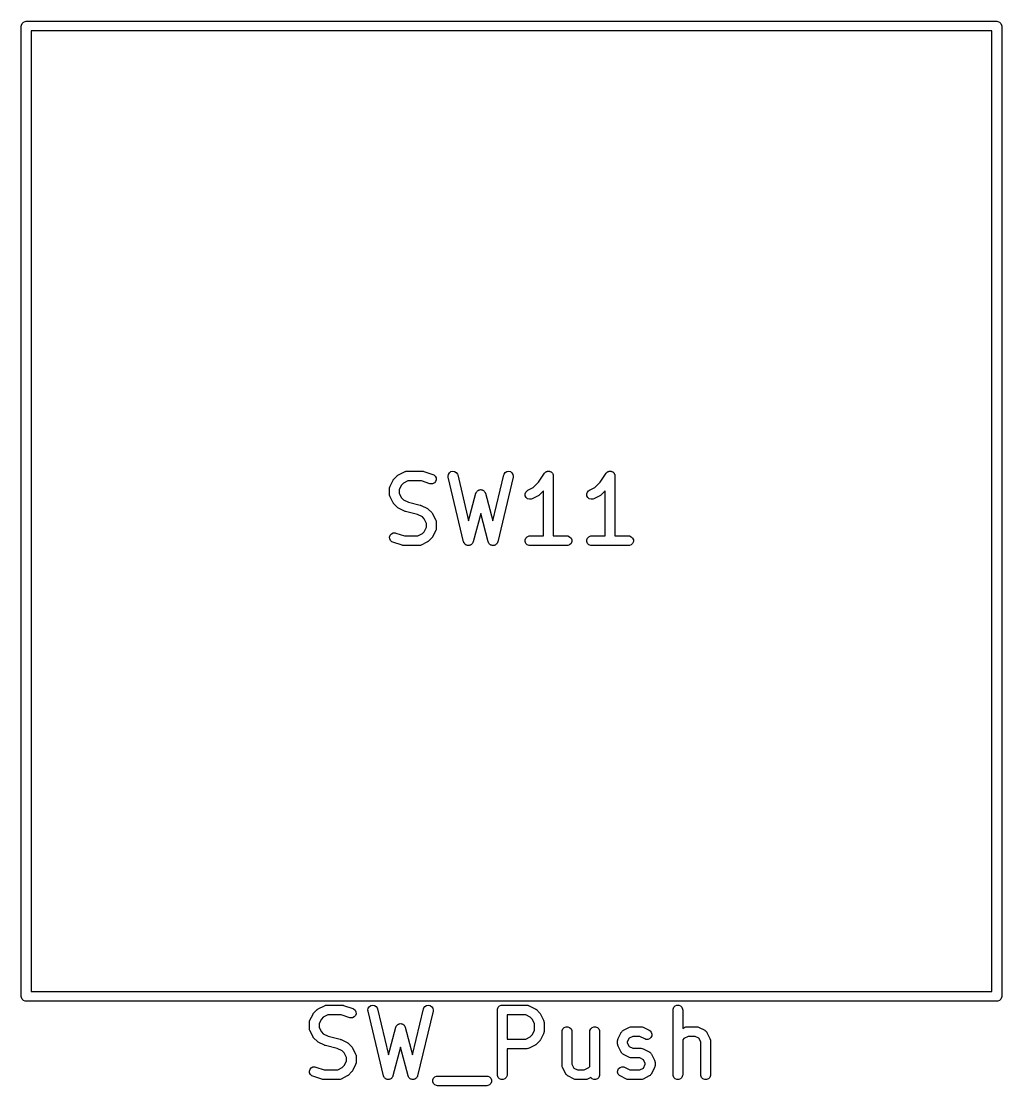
# Model space of a CAD drawing. Header units: millimetres. Extents: x 100.1 to 179.9, y -189 to -95.3.
# Drawn here: x 151.47 to 166.62, y -181.98 to -165.53 of the extents above; entities that cross this region are included whole.
import ezdxf

# ---------------------------------------------------------------- set-up
doc = ezdxf.new("R2010")
doc.units = ezdxf.units.MM
doc.layers.add('F.Fab', color=9, linetype='CONTINUOUS', true_color=0xafafaf)

msp = doc.modelspace()

# ---------------------------------------------------------------- linework, layer by layer
at = {"layer": 'F.Fab', "linetype": 'CONTINUOUS'}
for p, q in [((151.48764, -165.558332), (151.508332, -165.53764)), ((151.508332, -165.53764), (151.535368, -165.526441)), ((151.535368, -165.526441), (151.55, -165.525)), ((151.55, -165.525), (166.55, -165.525)), ((166.55, -165.525), (166.564632, -165.526441)), ((166.564632, -165.526441), (166.591668, -165.53764)), ((166.591668, -165.53764), (166.61236, -165.558332)), ((151.475, -165.6), (151.476441, -165.585368)), ((151.475, -180.6), (151.475, -165.6)), ((151.476441, -165.585368), (151.48764, -165.558332)), ((151.625, -165.675), (151.625, -180.525)), ((166.475, -165.675), (151.625, -165.675)), ((166.475, -180.525), (166.475, -165.675)), ((166.61236, -165.558332), (166.623559, -165.585368)), ((166.623559, -165.585368), (166.625, -165.6)), ((166.625, -165.6), (166.625, -180.6)), ((157.221013, -172.616516), (157.224977, -172.610216)), ((157.224977, -172.610216), (157.225735, -172.608389)), ((157.225735, -172.608389), (157.227423, -172.606332)), ((157.227423, -172.606332), (157.228845, -172.604073)), ((157.228845, -172.604073), (157.230343, -172.602773)), ((157.230343, -172.602773), (157.235062, -172.597024)), ((157.235062, -172.597024), (157.282681, -172.549405)), ((157.282681, -172.549405), (157.28843, -172.544686)), ((157.28843, -172.544686), (157.28973, -172.543188)), ((157.28973, -172.543188), (157.291989, -172.541766)), ((157.291989, -172.541766), (157.294046, -172.540078)), ((157.294046, -172.540078), (157.295873, -172.53932)), ((157.295873, -172.53932), (157.302173, -172.535356)), ((157.302173, -172.535356), (157.397411, -172.487737)), ((157.397411, -172.487737), (157.411142, -172.482482)), ((157.411142, -172.482482), (157.413831, -172.48229)), ((157.413831, -172.48229), (157.41632, -172.48126)), ((157.41632, -172.48126), (157.430952, -172.479819)), ((157.430952, -172.479819), (157.669047, -172.479819)), ((157.669047, -172.479819), (157.676452, -172.480548)), ((157.676452, -172.480548), (157.678427, -172.480408)), ((157.678427, -172.480408), (157.681024, -172.480998)), ((157.681024, -172.480998), (157.683679, -172.48126)), ((157.683679, -172.48126), (157.68551, -172.482018)), ((157.68551, -172.482018), (157.692764, -172.483668)), ((157.692764, -172.483668), (157.835621, -172.531287)), ((157.835621, -172.531287), (157.849046, -172.537281)), ((157.849046, -172.537281), (157.871153, -172.556455)), ((157.871153, -172.556455), (157.88424, -172.582628)), ((157.886315, -172.611818), (157.877061, -172.63958)), ((157.88424, -172.582628), (157.886315, -172.611818)), ((158.07029, -172.557623), (158.074923, -172.528728)), ((158.072278, -172.572191), (158.07029, -172.557623)), ((158.310373, -173.572191), (158.072278, -172.572191)), ((158.074923, -172.528728), (158.090259, -172.503806)), ((158.090259, -172.503806), (158.113966, -172.486649)), ((158.113966, -172.486649), (158.142434, -172.479871)), ((158.142434, -172.479871), (158.171329, -172.484504)), ((158.171329, -172.484504), (158.196251, -172.49984)), ((158.196251, -172.49984), (158.213408, -172.523547)), ((158.213408, -172.523547), (158.218198, -172.537447)), ((158.218198, -172.537447), (158.387449, -173.248303)), ((158.760168, -173.248303), (158.929421, -172.537448)), ((159.075341, -172.572191), (158.837245, -173.572191)), ((158.929421, -172.537448), (158.934211, -172.523547)), ((158.934211, -172.523547), (158.951368, -172.49984)), ((158.951368, -172.49984), (158.97629, -172.484504)), ((158.97629, -172.484504), (159.005185, -172.479871)), ((159.005185, -172.479871), (159.033653, -172.48665)), ((159.033653, -172.48665), (159.05736, -172.503806)), ((159.05736, -172.503806), (159.072696, -172.528728)), ((159.072696, -172.528728), (159.077329, -172.557623)), ((159.077329, -172.557623), (159.075341, -172.572191)), ((159.467904, -172.649896), (159.559024, -172.513216)), ((159.559024, -172.513216), (159.559058, -172.513173)), ((159.559058, -172.513173), (159.559068, -172.513151)), ((159.559068, -172.513151), (159.559119, -172.513099)), ((159.559119, -172.513099), (159.56834, -172.501841)), ((159.56834, -172.501841), (159.574509, -172.497709)), ((159.574509, -172.497709), (159.57976, -172.492459)), ((159.57976, -172.492459), (159.586549, -172.489646)), ((159.586549, -172.489646), (159.592655, -172.485558)), ((159.592655, -172.485558), (159.599935, -172.484101)), ((159.599935, -172.484101), (159.606796, -172.48126)), ((159.606796, -172.48126), (159.614144, -172.48126)), ((159.614144, -172.48126), (159.621349, -172.479819)), ((159.621349, -172.479819), (159.628633, -172.48126)), ((159.628633, -172.48126), (159.63606, -172.48126)), ((159.63606, -172.48126), (159.642848, -172.484072)), ((159.642848, -172.484072), (159.650057, -172.485498)), ((159.650057, -172.485498), (159.656236, -172.489617)), ((159.656236, -172.489617), (159.663096, -172.492459)), ((159.663096, -172.492459), (159.668289, -172.497652)), ((159.668289, -172.497652), (159.674406, -172.50173)), ((159.674406, -172.50173), (159.678539, -172.507902)), ((159.678539, -172.507902), (159.683788, -172.513151)), ((159.683788, -172.513151), (159.686599, -172.519938)), ((159.686599, -172.519938), (159.690689, -172.526045)), ((159.690689, -172.526045), (159.692145, -172.533326)), ((159.692145, -172.533326), (159.694987, -172.540187)), ((159.694987, -172.540187), (159.696412, -172.554663)), ((159.696412, -172.554663), (159.696428, -172.55474)), ((159.696428, -172.55474), (159.696422, -172.554766)), ((159.696422, -172.554766), (159.696428, -172.554819)), ((159.696428, -172.554819), (159.696428, -173.479819)), ((160.420285, -172.649896), (160.511405, -172.513216)), ((160.511405, -172.513216), (160.511439, -172.513173)), ((160.511439, -172.513173), (160.511449, -172.513151)), ((160.511449, -172.513151), (160.5115, -172.513099)), ((160.5115, -172.513099), (160.520721, -172.501841)), ((160.520721, -172.501841), (160.52689, -172.497709)), ((160.52689, -172.497709), (160.532141, -172.492459)), ((160.532141, -172.492459), (160.53893, -172.489646)), ((160.53893, -172.489646), (160.545036, -172.485558)), ((160.545036, -172.485558), (160.552316, -172.484101)), ((160.552316, -172.484101), (160.559177, -172.48126)), ((160.559177, -172.48126), (160.566525, -172.48126)), ((160.566525, -172.48126), (160.57373, -172.479819)), ((160.57373, -172.479819), (160.581014, -172.48126)), ((160.581014, -172.48126), (160.588441, -172.48126)), ((160.588441, -172.48126), (160.595229, -172.484072)), ((160.595229, -172.484072), (160.602438, -172.485498)), ((160.602438, -172.485498), (160.608617, -172.489617)), ((160.608617, -172.489617), (160.615477, -172.492459)), ((160.615477, -172.492459), (160.62067, -172.497652)), ((160.62067, -172.497652), (160.626787, -172.50173)), ((160.626787, -172.50173), (160.63092, -172.507902)), ((160.63092, -172.507902), (160.636169, -172.513151)), ((160.636169, -172.513151), (160.63898, -172.519938)), ((160.63898, -172.519938), (160.64307, -172.526045)), ((160.64307, -172.526045), (160.644526, -172.533326)), ((160.644526, -172.533326), (160.647368, -172.540187)), ((160.647368, -172.540187), (160.648793, -172.554663)), ((160.648793, -172.554663), (160.648809, -172.55474)), ((160.648809, -172.55474), (160.648803, -172.554766)), ((160.648803, -172.554766), (160.648809, -172.554819)), ((160.648809, -172.554819), (160.648809, -173.479819)), ((157.165476, -172.745295), (157.166917, -172.730663)), ((157.165476, -172.840533), (157.165476, -172.745295)), ((157.166917, -172.730663), (157.167948, -172.728173)), ((157.167948, -172.728173), (157.168139, -172.725486)), ((157.168139, -172.725486), (157.173394, -172.711754)), ((157.173394, -172.711754), (157.221013, -172.616516)), ((157.349734, -172.694484), (157.315476, -172.763)), ((157.315476, -172.763), (157.315476, -172.822828)), ((157.380141, -172.664077), (157.349734, -172.694484)), ((157.448657, -172.629819), (157.380141, -172.664077)), ((157.656877, -172.629819), (157.448657, -172.629819)), ((157.788186, -172.673589), (157.656877, -172.629819)), ((157.802523, -172.676849), (157.788186, -172.673589)), ((157.831713, -172.674774), (157.802523, -172.676849)), ((157.857887, -172.661688), (157.831713, -172.674774)), ((157.877061, -172.63958), (157.857887, -172.661688)), ((158.532858, -172.779243), (158.540718, -172.773228)), ((158.540718, -172.773228), (158.54541, -172.771976)), ((158.54541, -172.771976), (158.549616, -172.769542)), ((158.549616, -172.769542), (158.559433, -172.768237)), ((158.559433, -172.768237), (158.568994, -172.765688)), ((158.568994, -172.765688), (158.573806, -172.766327)), ((158.573806, -172.766327), (158.578625, -172.765687)), ((158.578625, -172.765687), (158.588195, -172.768239)), ((158.588195, -172.768239), (158.598002, -172.769542)), ((158.598002, -172.769542), (158.602203, -172.771974)), ((158.602203, -172.771974), (158.6069, -172.773227)), ((158.6069, -172.773227), (158.614762, -172.779245)), ((159.28973, -172.781283), (159.302173, -172.773451)), ((159.302173, -172.773451), (159.386525, -172.731275)), ((159.386525, -172.731275), (159.467904, -172.649896)), ((160.242111, -172.781283), (160.254554, -172.773451)), ((160.254554, -172.773451), (160.338906, -172.731275)), ((160.338906, -172.731275), (160.420285, -172.649896)), ((157.166917, -172.855165), (157.165476, -172.840533)), ((157.167948, -172.857654), (157.166917, -172.855165)), ((157.168139, -172.860342), (157.167948, -172.857654)), ((157.173394, -172.874074), (157.168139, -172.860342)), ((157.221013, -172.969312), (157.173394, -172.874074)), ((157.315476, -172.822828), (157.349734, -172.891344)), ((157.349734, -172.891344), (157.380141, -172.921751)), ((157.380141, -172.921751), (157.457128, -172.960244)), ((158.387449, -173.248303), (158.501341, -172.821208)), ((158.501341, -172.821208), (158.502626, -172.817779)), ((158.502626, -172.817779), (158.502818, -172.81634)), ((158.502818, -172.81634), (158.503807, -172.81463)), ((158.503807, -172.81463), (158.506504, -172.807441)), ((158.506504, -172.807441), (158.512521, -172.79958)), ((158.512521, -172.79958), (158.51748, -172.791015)), ((158.51748, -172.791015), (158.521337, -172.788062)), ((158.521337, -172.788062), (158.524291, -172.784204)), ((158.524291, -172.784204), (158.532858, -172.779243)), ((158.614762, -172.779245), (158.623327, -172.784204)), ((158.623327, -172.784204), (158.626279, -172.788061)), ((158.626279, -172.788061), (158.630138, -172.791015)), ((158.630138, -172.791015), (158.635099, -172.799583)), ((158.635099, -172.799583), (158.641114, -172.807442)), ((158.641114, -172.807442), (158.643808, -172.814626)), ((158.643808, -172.814626), (158.6448, -172.816339)), ((158.6448, -172.816339), (158.644991, -172.81778)), ((158.644991, -172.81778), (158.646277, -172.821208)), ((158.646277, -172.821208), (158.760168, -173.248303)), ((159.261303, -172.831152), (159.270557, -172.803391)), ((159.263377, -172.860342), (159.261303, -172.831152)), ((159.276464, -172.886517), (159.263377, -172.860342)), ((159.270557, -172.803391), (159.28973, -172.781283)), ((159.298572, -172.90569), (159.276464, -172.886517)), ((159.326333, -172.914944), (159.298572, -172.90569)), ((159.355523, -172.91287), (159.326333, -172.914944)), ((159.369255, -172.907615), (159.355523, -172.91287)), ((159.464493, -172.859996), (159.369255, -172.907615)), ((159.470792, -172.856031), (159.464493, -172.859996)), ((159.47262, -172.855274), (159.470792, -172.856031)), ((159.474676, -172.853585), (159.47262, -172.855274)), ((159.476936, -172.852164), (159.474676, -172.853585)), ((159.478235, -172.850665), (159.476936, -172.852164)), ((159.483985, -172.845947), (159.478235, -172.850665)), ((159.546428, -172.783504), (159.483985, -172.845947)), ((159.546428, -173.479819), (159.546428, -172.783504)), ((160.213684, -172.831152), (160.222938, -172.803391)), ((160.215758, -172.860342), (160.213684, -172.831152)), ((160.228845, -172.886517), (160.215758, -172.860342)), ((160.222938, -172.803391), (160.242111, -172.781283)), ((160.250953, -172.90569), (160.228845, -172.886517)), ((160.278714, -172.914944), (160.250953, -172.90569)), ((160.307904, -172.91287), (160.278714, -172.914944)), ((160.321636, -172.907615), (160.307904, -172.91287)), ((160.416874, -172.859996), (160.321636, -172.907615)), ((160.423173, -172.856031), (160.416874, -172.859996)), ((160.425001, -172.855274), (160.423173, -172.856031)), ((160.427057, -172.853585), (160.425001, -172.855274)), ((160.429317, -172.852164), (160.427057, -172.853585)), ((160.430616, -172.850665), (160.429317, -172.852164)), ((160.436366, -172.845947), (160.430616, -172.850665)), ((160.498809, -172.783504), (160.436366, -172.845947)), ((160.498809, -173.479819), (160.498809, -172.783504)), ((157.224977, -172.975611), (157.221013, -172.969312)), ((157.225735, -172.977439), (157.224977, -172.975611)), ((157.227423, -172.979495), (157.225735, -172.977439)), ((157.228845, -172.981755), (157.227423, -172.979495)), ((157.230343, -172.983054), (157.228845, -172.981755)), ((157.235062, -172.988804), (157.230343, -172.983054)), ((157.282681, -173.036423), (157.235062, -172.988804)), ((157.28843, -173.041141), (157.282681, -173.036423)), ((157.28973, -173.04264), (157.28843, -173.041141)), ((157.291989, -173.044061), (157.28973, -173.04264)), ((157.294046, -173.04575), (157.291989, -173.044061)), ((157.295873, -173.046507), (157.294046, -173.04575)), ((157.302173, -173.050472), (157.295873, -173.046507)), ((157.397411, -173.098091), (157.302173, -173.050472)), ((157.39848, -173.0985), (157.397411, -173.098091)), ((157.398916, -173.098823), (157.39848, -173.0985)), ((157.405052, -173.101015), (157.398916, -173.098823)), ((157.411142, -173.103346), (157.405052, -173.101015)), ((157.411682, -173.103384), (157.411142, -173.103346)), ((157.412762, -173.10377), (157.411682, -173.103384)), ((157.595252, -173.149392), (157.412762, -173.10377)), ((157.457128, -172.960244), (157.639618, -173.005867)), ((157.639618, -173.005867), (157.640697, -173.006252)), ((157.640697, -173.006252), (157.641237, -173.006291)), ((157.641237, -173.006291), (157.647318, -173.008618)), ((157.647318, -173.008618), (157.653464, -173.010814)), ((157.653464, -173.010814), (157.653899, -173.011136)), ((157.653899, -173.011136), (157.654969, -173.011546)), ((157.654969, -173.011546), (157.750207, -173.059165)), ((157.750207, -173.059165), (157.756506, -173.063129)), ((157.756506, -173.063129), (157.758334, -173.063887)), ((157.758334, -173.063887), (157.76039, -173.065575)), ((157.76039, -173.065575), (157.76265, -173.066997)), ((157.76265, -173.066997), (157.763949, -173.068495)), ((157.763949, -173.068495), (157.769699, -173.073214)), ((157.769699, -173.073214), (157.817318, -173.120833)), ((157.672239, -173.187886), (157.595252, -173.149392)), ((157.702646, -173.218293), (157.672239, -173.187886)), ((157.736904, -173.286809), (157.702646, -173.218293)), ((157.817318, -173.120833), (157.822036, -173.126582)), ((157.822036, -173.126582), (157.823535, -173.127882)), ((157.823535, -173.127882), (157.824956, -173.130141)), ((157.824956, -173.130141), (157.826645, -173.132198)), ((157.826645, -173.132198), (157.827402, -173.134025)), ((157.827402, -173.134025), (157.831367, -173.140325)), ((157.831367, -173.140325), (157.878986, -173.235563)), ((157.878986, -173.235563), (157.884241, -173.249294)), ((157.884241, -173.249294), (157.884432, -173.251983)), ((157.884432, -173.251983), (157.885463, -173.254472)), ((157.885463, -173.254472), (157.886904, -173.269104)), ((157.886904, -173.269104), (157.886904, -173.364342)), ((158.573808, -173.131613), (158.455801, -173.574144)), ((158.691817, -173.574144), (158.573808, -173.131613)), ((157.194493, -173.44795), (157.220666, -173.434864)), ((157.220666, -173.434864), (157.249856, -173.432789)), ((157.249856, -173.432789), (157.264193, -173.436049)), ((157.264193, -173.436049), (157.395503, -173.479819)), ((157.672238, -173.445561), (157.702645, -173.415153)), ((157.702645, -173.415153), (157.736904, -173.346637)), ((157.736904, -173.346637), (157.736904, -173.286809)), ((157.878986, -173.397883), (157.831367, -173.493121)), ((157.884241, -173.384152), (157.878986, -173.397883)), ((157.884432, -173.381462), (157.884241, -173.384152)), ((157.885463, -173.378974), (157.884432, -173.381462)), ((157.886904, -173.364342), (157.885463, -173.378974)), ((157.166065, -173.49782), (157.175319, -173.470057)), ((157.16814, -173.52701), (157.166065, -173.49782)), ((157.181226, -173.553183), (157.16814, -173.52701)), ((157.175319, -173.470057), (157.194493, -173.44795)), ((157.203333, -173.572357), (157.181226, -173.553183)), ((157.216759, -173.578351), (157.203333, -173.572357)), ((157.359615, -173.62597), (157.216759, -173.578351)), ((157.395503, -173.479819), (157.603723, -173.479819)), ((157.603723, -173.479819), (157.672238, -173.445561)), ((157.750207, -173.574282), (157.654969, -173.621901)), ((157.756506, -173.570317), (157.750207, -173.574282)), ((157.758334, -173.56956), (157.756506, -173.570317)), ((157.76039, -173.567872), (157.758334, -173.56956)), ((157.76265, -173.56645), (157.76039, -173.567872)), ((157.76395, -173.56495), (157.76265, -173.56645)), ((157.7697, -173.560232), (157.76395, -173.56495)), ((157.817318, -173.512613), (157.7697, -173.560232)), ((157.822036, -173.506863), (157.817318, -173.512613)), ((157.823535, -173.505564), (157.822036, -173.506863)), ((157.824956, -173.503305), (157.823535, -173.505564)), ((157.826646, -173.501247), (157.824956, -173.503305)), ((157.827403, -173.499417), (157.826646, -173.501247)), ((157.831367, -173.493121), (157.827403, -173.499417)), ((158.312102, -173.57721), (158.310373, -173.572191)), ((158.312342, -173.579012), (158.312102, -173.57721)), ((158.313284, -173.58064), (158.312342, -173.579012)), ((158.315163, -173.586091), (158.313284, -173.58064)), ((158.321549, -173.594915), (158.315163, -173.586091)), ((158.327004, -173.604337), (158.321549, -173.594915)), ((158.444019, -173.596556), (158.438312, -173.605832)), ((158.450638, -173.58791), (158.444019, -173.596556)), ((158.452663, -173.58251), (158.450638, -173.58791)), ((158.453648, -173.58091), (158.452663, -173.58251)), ((158.453935, -173.579118), (158.453648, -173.58091)), ((158.455801, -173.574144), (158.453935, -173.579118)), ((158.693682, -173.579119), (158.691817, -173.574144)), ((158.69397, -173.58091), (158.693682, -173.579119)), ((158.694954, -173.582509), (158.69397, -173.58091)), ((158.69698, -173.587911), (158.694954, -173.582509)), ((158.7036, -173.596559), (158.69698, -173.587911)), ((158.709306, -173.605832), (158.7036, -173.596559)), ((158.826069, -173.594914), (158.820614, -173.604337)), ((158.832455, -173.586091), (158.826069, -173.594914)), ((158.834332, -173.580642), (158.832455, -173.586091)), ((158.835276, -173.579013), (158.834332, -173.580642)), ((158.835515, -173.577209), (158.835276, -173.579013)), ((158.837245, -173.572191), (158.835515, -173.577209)), ((159.262155, -173.540187), (159.273354, -173.513151)), ((159.262155, -173.569451), (159.262155, -173.540187)), ((159.273354, -173.596487), (159.262155, -173.569451)), ((159.273354, -173.513151), (159.294046, -173.492459)), ((159.294046, -173.617179), (159.273354, -173.596487)), ((159.294046, -173.492459), (159.321082, -173.48126)), ((159.321082, -173.48126), (159.335714, -173.479819)), ((159.335714, -173.479819), (159.546428, -173.479819)), ((159.696428, -173.479819), (159.907142, -173.479819)), ((159.907142, -173.479819), (159.921774, -173.48126)), ((159.921774, -173.48126), (159.94881, -173.492459)), ((159.94881, -173.492459), (159.969502, -173.513151)), ((159.969502, -173.596487), (159.94881, -173.617179)), ((159.969502, -173.513151), (159.980701, -173.540187)), ((159.980701, -173.569451), (159.969502, -173.596487)), ((159.980701, -173.540187), (159.980701, -173.569451)), ((160.214536, -173.540187), (160.225735, -173.513151)), ((160.214536, -173.569451), (160.214536, -173.540187)), ((160.225735, -173.596487), (160.214536, -173.569451)), ((160.225735, -173.513151), (160.246427, -173.492459)), ((160.246427, -173.617179), (160.225735, -173.596487)), ((160.246427, -173.492459), (160.273463, -173.48126)), ((160.273463, -173.48126), (160.288095, -173.479819)), ((160.288095, -173.479819), (160.498809, -173.479819)), ((160.648809, -173.479819), (160.859523, -173.479819)), ((160.859523, -173.479819), (160.874155, -173.48126)), ((160.874155, -173.48126), (160.901191, -173.492459)), ((160.901191, -173.492459), (160.921883, -173.513151)), ((160.921883, -173.596487), (160.901191, -173.617179)), ((160.921883, -173.513151), (160.933082, -173.540187)), ((160.933082, -173.569451), (160.921883, -173.596487)), ((160.933082, -173.540187), (160.933082, -173.569451)), ((157.36687, -173.627619), (157.359615, -173.62597)), ((157.368701, -173.628378), (157.36687, -173.627619)), ((157.371354, -173.628639), (157.368701, -173.628378)), ((157.373952, -173.62923), (157.371354, -173.628639)), ((157.375926, -173.629089), (157.373952, -173.62923)), ((157.383333, -173.629819), (157.375926, -173.629089)), ((157.621428, -173.629819), (157.383333, -173.629819)), ((157.63606, -173.628378), (157.621428, -173.629819)), ((157.638549, -173.627346), (157.63606, -173.628378)), ((157.641237, -173.627156), (157.638549, -173.627346)), ((157.654969, -173.621901), (157.641237, -173.627156)), ((158.330061, -173.606677), (158.327004, -173.604337)), ((158.33232, -173.609798), (158.330061, -173.606677)), ((158.341595, -173.615505), (158.33232, -173.609798)), ((158.350242, -173.622124), (158.341595, -173.615505)), ((158.353962, -173.623116), (158.350242, -173.622124)), ((158.357242, -173.625134), (158.353962, -173.623116)), ((158.367996, -173.626858), (158.357242, -173.625134)), ((158.378518, -173.629664), (158.367996, -173.626858)), ((158.382333, -173.629157), (158.378518, -173.629664)), ((158.386137, -173.629767), (158.382333, -173.629157)), ((158.396735, -173.627243), (158.386137, -173.629767)), ((158.407526, -173.62581), (158.396735, -173.627243)), ((158.410857, -173.623881), (158.407526, -173.62581)), ((158.414605, -173.622989), (158.410857, -173.623881)), ((158.423429, -173.616602), (158.414605, -173.622989)), ((158.432851, -173.611148), (158.423429, -173.616602)), ((158.435191, -173.60809), (158.432851, -173.611148)), ((158.438312, -173.605832), (158.435191, -173.60809)), ((158.712426, -173.60809), (158.709306, -173.605832)), ((158.714767, -173.611148), (158.712426, -173.60809)), ((158.724188, -173.616602), (158.714767, -173.611148)), ((158.733013, -173.622989), (158.724188, -173.616602)), ((158.73676, -173.623881), (158.733013, -173.622989)), ((158.740092, -173.62581), (158.73676, -173.623881)), ((158.750885, -173.627244), (158.740092, -173.62581)), ((158.761481, -173.629767), (158.750885, -173.627244)), ((158.765282, -173.629157), (158.761481, -173.629767)), ((158.769101, -173.629665), (158.765282, -173.629157)), ((158.779632, -173.626856), (158.769101, -173.629665)), ((158.790376, -173.625134), (158.779632, -173.626856)), ((158.793652, -173.623118), (158.790376, -173.625134)), ((158.797376, -173.622125), (158.793652, -173.623118)), ((158.806026, -173.615503), (158.797376, -173.622125)), ((158.815298, -173.609798), (158.806026, -173.615503)), ((158.817556, -173.606677), (158.815298, -173.609798)), ((158.820614, -173.604337), (158.817556, -173.606677)), ((159.321082, -173.628378), (159.294046, -173.617179)), ((159.335714, -173.629819), (159.321082, -173.628378)), ((159.907142, -173.629819), (159.335714, -173.629819)), ((159.921774, -173.628378), (159.907142, -173.629819)), ((159.94881, -173.617179), (159.921774, -173.628378)), ((160.273463, -173.628378), (160.246427, -173.617179)), ((160.288095, -173.629819), (160.273463, -173.628378)), ((160.859523, -173.629819), (160.288095, -173.629819)), ((160.874155, -173.628378), (160.859523, -173.629819)), ((160.901191, -173.617179), (160.874155, -173.628378)), ((151.476441, -180.614632), (151.475, -180.6)), ((151.48764, -180.641668), (151.476441, -180.614632)), ((151.508332, -180.66236), (151.48764, -180.641668)), ((151.535368, -180.673559), (151.508332, -180.66236)), ((151.55, -180.675), (151.535368, -180.673559)), ((166.55, -180.675), (151.55, -180.675)), ((151.625, -180.525), (166.475, -180.525)), ((166.564632, -180.673559), (166.55, -180.675)), ((166.591668, -180.66236), (166.564632, -180.673559)), ((166.61236, -180.641668), (166.591668, -180.66236)), ((166.623559, -180.614632), (166.61236, -180.641668)), ((166.625, -180.6), (166.623559, -180.614632)), ((155.996967, -180.852024), (156.044586, -180.804405)), ((156.044586, -180.804405), (156.050335, -180.799686)), ((156.050335, -180.799686), (156.051635, -180.798188)), ((156.051635, -180.798188), (156.053894, -180.796766)), ((156.053894, -180.796766), (156.055951, -180.795078)), ((156.055951, -180.795078), (156.057778, -180.79432)), ((156.057778, -180.79432), (156.064078, -180.790356)), ((156.064078, -180.790356), (156.159316, -180.742737)), ((156.159316, -180.742737), (156.173047, -180.737482)), ((156.173047, -180.737482), (156.175736, -180.73729)), ((156.175736, -180.73729), (156.178225, -180.73626)), ((156.178225, -180.73626), (156.192857, -180.734819)), ((156.192857, -180.734819), (156.430952, -180.734819)), ((156.430952, -180.734819), (156.438357, -180.735548)), ((156.438357, -180.735548), (156.440332, -180.735408)), ((156.440332, -180.735408), (156.442929, -180.735998)), ((156.442929, -180.735998), (156.445584, -180.73626)), ((156.445584, -180.73626), (156.447415, -180.737018)), ((156.447415, -180.737018), (156.454669, -180.738668)), ((156.454669, -180.738668), (156.597526, -180.786287)), ((156.597526, -180.786287), (156.610951, -180.792281)), ((156.610951, -180.792281), (156.633058, -180.811455)), ((156.633058, -180.811455), (156.646145, -180.837628)), ((156.646145, -180.837628), (156.64822, -180.866818)), ((156.832195, -180.812623), (156.836828, -180.783728)), ((156.834183, -180.827191), (156.832195, -180.812623)), ((157.072278, -181.827191), (156.834183, -180.827191)), ((156.836828, -180.783728), (156.852164, -180.758806)), ((156.852164, -180.758806), (156.875871, -180.741649)), ((156.875871, -180.741649), (156.904339, -180.734871)), ((156.904339, -180.734871), (156.933234, -180.739504)), ((156.933234, -180.739504), (156.958156, -180.75484)), ((156.958156, -180.75484), (156.975313, -180.778547)), ((156.975313, -180.778547), (156.980103, -180.792447)), ((156.980103, -180.792447), (157.149354, -181.503303)), ((157.522073, -181.503303), (157.691326, -180.792448)), ((157.837246, -180.827191), (157.59915, -181.827191)), ((157.691326, -180.792448), (157.696116, -180.778547)), ((157.696116, -180.778547), (157.713273, -180.75484)), ((157.713273, -180.75484), (157.738195, -180.739504)), ((157.738195, -180.739504), (157.76709, -180.734871)), ((157.76709, -180.734871), (157.795558, -180.74165)), ((157.795558, -180.74165), (157.819265, -180.758806)), ((157.819265, -180.758806), (157.834601, -180.783728)), ((157.834601, -180.783728), (157.839234, -180.812623)), ((157.839234, -180.812623), (157.837246, -180.827191)), ((158.832143, -180.809819), (158.833584, -180.795187)), ((158.832143, -181.809819), (158.832143, -180.809819)), ((158.833584, -180.795187), (158.844783, -180.768151)), ((158.844783, -180.768151), (158.865475, -180.747459)), ((158.865475, -180.747459), (158.892511, -180.73626)), ((158.892511, -180.73626), (158.907143, -180.734819)), ((158.907143, -180.734819), (159.288095, -180.734819)), ((159.288095, -180.734819), (159.302727, -180.73626)), ((159.302727, -180.73626), (159.305216, -180.737291)), ((159.305216, -180.737291), (159.307904, -180.737482)), ((159.307904, -180.737482), (159.321636, -180.742737)), ((159.321636, -180.742737), (159.416874, -180.790356)), ((159.416874, -180.790356), (159.423173, -180.79432)), ((159.423173, -180.79432), (159.425001, -180.795078)), ((159.425001, -180.795078), (159.427057, -180.796766)), ((159.427057, -180.796766), (159.429317, -180.798188)), ((159.429317, -180.798188), (159.430616, -180.799686)), ((159.430616, -180.799686), (159.436366, -180.804405)), ((159.436366, -180.804405), (159.483985, -180.852024)), ((161.546429, -180.809819), (161.54787, -180.795187)), ((161.546429, -181.809819), (161.546429, -180.809819)), ((161.54787, -180.795187), (161.559069, -180.768151)), ((161.559069, -180.768151), (161.579761, -180.747459)), ((161.579761, -180.747459), (161.606797, -180.73626)), ((161.606797, -180.73626), (161.636061, -180.73626)), ((161.636061, -180.73626), (161.663097, -180.747459)), ((161.663097, -180.747459), (161.683789, -180.768151)), ((161.683789, -180.768151), (161.694988, -180.795187)), ((161.694988, -180.795187), (161.696429, -180.809819)), ((161.696429, -180.809819), (161.696429, -181.093228)), ((155.927381, -181.000295), (155.928822, -180.985663)), ((155.927381, -181.095533), (155.927381, -181.000295)), ((155.928822, -180.985663), (155.929853, -180.983173)), ((155.929853, -180.983173), (155.930044, -180.980486)), ((155.930044, -180.980486), (155.935299, -180.966754)), ((155.935299, -180.966754), (155.982918, -180.871516)), ((155.982918, -180.871516), (155.986882, -180.865216)), ((155.986882, -180.865216), (155.98764, -180.863389)), ((155.98764, -180.863389), (155.989328, -180.861332)), ((155.989328, -180.861332), (155.99075, -180.859073)), ((155.99075, -180.859073), (155.992248, -180.857773)), ((155.992248, -180.857773), (155.996967, -180.852024)), ((156.111639, -180.949484), (156.077381, -181.018)), ((156.142046, -180.919077), (156.111639, -180.949484)), ((156.210562, -180.884819), (156.142046, -180.919077)), ((156.418782, -180.884819), (156.210562, -180.884819)), ((156.550091, -180.928589), (156.418782, -180.884819)), ((156.564428, -180.931849), (156.550091, -180.928589)), ((156.593618, -180.929774), (156.564428, -180.931849)), ((156.619792, -180.916688), (156.593618, -180.929774)), ((156.638966, -180.89458), (156.619792, -180.916688)), ((156.64822, -180.866818), (156.638966, -180.89458)), ((159.27039, -180.884819), (158.982143, -180.884819)), ((158.982143, -180.884819), (158.982143, -181.258628)), ((159.338906, -180.919077), (159.27039, -180.884819)), ((159.369313, -180.949484), (159.338906, -180.919077)), ((159.403571, -181.018), (159.369313, -180.949484)), ((159.483985, -180.852024), (159.488703, -180.857773)), ((159.488703, -180.857773), (159.490202, -180.859073)), ((159.490202, -180.859073), (159.491623, -180.861332)), ((159.491623, -180.861332), (159.493312, -180.863389)), ((159.493312, -180.863389), (159.494069, -180.865216)), ((159.494069, -180.865216), (159.498034, -180.871516)), ((159.498034, -180.871516), (159.545653, -180.966754)), ((159.545653, -180.966754), (159.550908, -180.980485)), ((159.550908, -180.980485), (159.551099, -180.983174)), ((159.551099, -180.983174), (159.55213, -180.985663)), ((159.55213, -180.985663), (159.553571, -181.000295)), ((159.553571, -181.000295), (159.553571, -181.143152)), ((155.928822, -181.110165), (155.927381, -181.095533)), ((155.929853, -181.112654), (155.928822, -181.110165)), ((155.930044, -181.115342), (155.929853, -181.112654)), ((155.935299, -181.129074), (155.930044, -181.115342)), ((155.982918, -181.224312), (155.935299, -181.129074)), ((156.077381, -181.018), (156.077381, -181.077828)), ((156.077381, -181.077828), (156.111639, -181.146344)), ((156.111639, -181.146344), (156.142046, -181.176751)), ((157.149354, -181.503303), (157.263246, -181.076208)), ((157.263246, -181.076208), (157.264531, -181.072779)), ((157.264531, -181.072779), (157.264723, -181.07134)), ((157.264723, -181.07134), (157.265712, -181.06963)), ((157.265712, -181.06963), (157.268409, -181.062441)), ((157.268409, -181.062441), (157.274426, -181.05458)), ((157.274426, -181.05458), (157.279385, -181.046015)), ((157.279385, -181.046015), (157.283242, -181.043062)), ((157.283242, -181.043062), (157.286196, -181.039204)), ((157.286196, -181.039204), (157.294763, -181.034243)), ((157.294763, -181.034243), (157.302623, -181.028228)), ((157.302623, -181.028228), (157.307315, -181.026976)), ((157.307315, -181.026976), (157.311521, -181.024542)), ((157.311521, -181.024542), (157.321338, -181.023237)), ((157.321338, -181.023237), (157.330899, -181.020688)), ((157.330899, -181.020688), (157.335711, -181.021327)), ((157.335711, -181.021327), (157.34053, -181.020687)), ((157.34053, -181.020687), (157.3501, -181.023239)), ((157.3501, -181.023239), (157.359907, -181.024542)), ((157.359907, -181.024542), (157.364108, -181.026974)), ((157.364108, -181.026974), (157.368805, -181.028227)), ((157.368805, -181.028227), (157.376667, -181.034245)), ((157.376667, -181.034245), (157.385232, -181.039204)), ((157.385232, -181.039204), (157.388184, -181.043061)), ((157.388184, -181.043061), (157.392043, -181.046015)), ((157.392043, -181.046015), (157.397004, -181.054583)), ((157.397004, -181.054583), (157.403019, -181.062442)), ((157.403019, -181.062442), (157.405713, -181.069626)), ((157.405713, -181.069626), (157.406705, -181.071339)), ((157.406705, -181.071339), (157.406896, -181.07278)), ((157.406896, -181.07278), (157.408182, -181.076208)), ((157.408182, -181.076208), (157.522073, -181.503303)), ((159.369313, -181.193963), (159.403571, -181.125447)), ((159.403571, -181.125447), (159.403571, -181.018)), ((159.550908, -181.162962), (159.545653, -181.176693)), ((159.551099, -181.160272), (159.550908, -181.162962)), ((159.55213, -181.157784), (159.551099, -181.160272)), ((159.553571, -181.143152), (159.55213, -181.157784)), ((159.832143, -181.143152), (159.833584, -181.12852)), ((159.832143, -181.666961), (159.832143, -181.143152)), ((159.833584, -181.12852), (159.844783, -181.101484)), ((159.844783, -181.101484), (159.865475, -181.080792)), ((159.865475, -181.080792), (159.892511, -181.069593)), ((159.892511, -181.069593), (159.921775, -181.069593)), ((159.921775, -181.069593), (159.948811, -181.080792)), ((159.948811, -181.080792), (159.969503, -181.101484)), ((159.969503, -181.101484), (159.980702, -181.12852)), ((159.980702, -181.12852), (159.982143, -181.143152)), ((159.982143, -181.143152), (159.982143, -181.649256)), ((160.260714, -181.143152), (160.262155, -181.12852)), ((160.260714, -181.683514), (160.260714, -181.143152)), ((160.262155, -181.12852), (160.273354, -181.101484)), ((160.273354, -181.101484), (160.294046, -181.080792)), ((160.294046, -181.080792), (160.321082, -181.069593)), ((160.321082, -181.069593), (160.350346, -181.069593)), ((160.350346, -181.069593), (160.377382, -181.080792)), ((160.377382, -181.080792), (160.398074, -181.101484)), ((160.398074, -181.101484), (160.409273, -181.12852)), ((160.409273, -181.12852), (160.410714, -181.143152)), ((160.410714, -181.143152), (160.410714, -181.809819)), ((160.697204, -181.252468), (160.744823, -181.15723)), ((160.744823, -181.15723), (160.746363, -181.154782)), ((160.746363, -181.154782), (160.746748, -181.153629)), ((160.746748, -181.153629), (160.747993, -181.152192)), ((160.747993, -181.152192), (160.752655, -181.144787)), ((160.752655, -181.144787), (160.759759, -181.138625)), ((160.759759, -181.138625), (160.765921, -181.131521)), ((160.765921, -181.131521), (160.773326, -181.126859)), ((160.773326, -181.126859), (160.774763, -181.125614)), ((160.774763, -181.125614), (160.775916, -181.125229)), ((160.775916, -181.125229), (160.778364, -181.123689)), ((160.778364, -181.123689), (160.873602, -181.07607)), ((160.873602, -181.07607), (160.887333, -181.070815)), ((160.887333, -181.070815), (160.890022, -181.070623)), ((160.890022, -181.070623), (160.892511, -181.069593)), ((160.892511, -181.069593), (160.907143, -181.068152)), ((160.907143, -181.068152), (161.05, -181.068152)), ((161.05, -181.068152), (161.064632, -181.069593)), ((161.064632, -181.069593), (161.067121, -181.070624)), ((161.067121, -181.070624), (161.069809, -181.070815)), ((161.069809, -181.070815), (161.083541, -181.07607)), ((161.083541, -181.07607), (161.178779, -181.123689)), ((161.178779, -181.123689), (161.191222, -181.131521)), ((161.191222, -181.131521), (161.210395, -181.153629)), ((161.210395, -181.153629), (161.219649, -181.18139)), ((161.696429, -181.093228), (161.730745, -181.07607)), ((161.730745, -181.07607), (161.744476, -181.070815)), ((161.744476, -181.070815), (161.747165, -181.070623)), ((161.747165, -181.070623), (161.749654, -181.069593)), ((161.749654, -181.069593), (161.764286, -181.068152)), ((161.764286, -181.068152), (161.907143, -181.068152)), ((161.907143, -181.068152), (161.921775, -181.069593)), ((161.921775, -181.069593), (161.924264, -181.070624)), ((161.924264, -181.070624), (161.926952, -181.070815)), ((161.926952, -181.070815), (161.940684, -181.07607)), ((161.940684, -181.07607), (162.035922, -181.123689)), ((162.035922, -181.123689), (162.038369, -181.125229)), ((162.038369, -181.125229), (162.039523, -181.125614)), ((162.039523, -181.125614), (162.040959, -181.126859)), ((162.040959, -181.126859), (162.048365, -181.131521)), ((162.048365, -181.131521), (162.054526, -181.138625)), ((162.054526, -181.138625), (162.061631, -181.144787)), ((162.061631, -181.144787), (162.066292, -181.152192)), ((162.066292, -181.152192), (162.067538, -181.153629)), ((162.067538, -181.153629), (162.067922, -181.154782)), ((162.067922, -181.154782), (162.069463, -181.15723)), ((162.069463, -181.15723), (162.117082, -181.252468)), ((155.986882, -181.230611), (155.982918, -181.224312)), ((155.98764, -181.232439), (155.986882, -181.230611)), ((155.989328, -181.234495), (155.98764, -181.232439)), ((155.99075, -181.236755), (155.989328, -181.234495)), ((155.992248, -181.238054), (155.99075, -181.236755)), ((155.996967, -181.243804), (155.992248, -181.238054)), ((156.044586, -181.291423), (155.996967, -181.243804)), ((156.050335, -181.296141), (156.044586, -181.291423)), ((156.051635, -181.29764), (156.050335, -181.296141)), ((156.053894, -181.299061), (156.051635, -181.29764)), ((156.055951, -181.30075), (156.053894, -181.299061)), ((156.057778, -181.301507), (156.055951, -181.30075)), ((156.064078, -181.305472), (156.057778, -181.301507)), ((156.159316, -181.353091), (156.064078, -181.305472)), ((156.142046, -181.176751), (156.219033, -181.215244)), ((156.219033, -181.215244), (156.401523, -181.260867)), ((156.401523, -181.260867), (156.402602, -181.261252)), ((156.402602, -181.261252), (156.403142, -181.261291)), ((156.403142, -181.261291), (156.409223, -181.263618)), ((156.409223, -181.263618), (156.415369, -181.265814)), ((156.415369, -181.265814), (156.415804, -181.266136)), ((156.415804, -181.266136), (156.416874, -181.266546)), ((156.416874, -181.266546), (156.512112, -181.314165)), ((156.512112, -181.314165), (156.518411, -181.318129)), ((156.518411, -181.318129), (156.520239, -181.318887)), ((156.520239, -181.318887), (156.522295, -181.320575)), ((156.522295, -181.320575), (156.524555, -181.321997)), ((156.524555, -181.321997), (156.525854, -181.323495)), ((156.525854, -181.323495), (156.531604, -181.328214)), ((156.531604, -181.328214), (156.579223, -181.375833)), ((158.982143, -181.258628), (159.27039, -181.258628)), ((159.27039, -181.258628), (159.338906, -181.22437)), ((159.338906, -181.22437), (159.369313, -181.193963)), ((159.483985, -181.291423), (159.436366, -181.339042)), ((159.488703, -181.285673), (159.483985, -181.291423)), ((159.490202, -181.284374), (159.488703, -181.285673)), ((159.491623, -181.282114), (159.490202, -181.284374)), ((159.493312, -181.280058), (159.491623, -181.282114)), ((159.494069, -181.27823), (159.493312, -181.280058)), ((159.498034, -181.271931), (159.494069, -181.27823)), ((159.545653, -181.176693), (159.498034, -181.271931)), ((160.689286, -181.286009), (160.690727, -181.271377)), ((160.689286, -181.333628), (160.689286, -181.286009)), ((160.690727, -181.34826), (160.689286, -181.333628)), ((160.690727, -181.271377), (160.691758, -181.268887)), ((160.691758, -181.268887), (160.691949, -181.2662)), ((160.691949, -181.2662), (160.697204, -181.252468)), ((160.867806, -181.246672), (160.839286, -181.303714)), ((160.839286, -181.303714), (160.839286, -181.315923)), ((160.839286, -181.315923), (160.867806, -181.372964)), ((160.924848, -181.218152), (160.867806, -181.246672)), ((161.032295, -181.218152), (160.924848, -181.218152)), ((161.111697, -181.257853), (161.032295, -181.218152)), ((161.125428, -181.263108), (161.111697, -181.257853)), ((161.154618, -181.265182), (161.125428, -181.263108)), ((161.18238, -181.255928), (161.154618, -181.265182)), ((161.204487, -181.236755), (161.18238, -181.255928)), ((161.217575, -181.21058), (161.204487, -181.236755)), ((161.219649, -181.18139), (161.217575, -181.21058)), ((161.713475, -181.25241), (161.696429, -181.269456)), ((161.696429, -181.269456), (161.696429, -181.809819)), ((161.781991, -181.218152), (161.713475, -181.25241)), ((161.889438, -181.218152), (161.781991, -181.218152)), ((161.946479, -181.246672), (161.889438, -181.218152)), ((161.975, -181.303714), (161.946479, -181.246672)), ((161.975, -181.809819), (161.975, -181.303714)), ((162.117082, -181.252468), (162.122337, -181.266199)), ((162.122337, -181.266199), (162.122528, -181.268888)), ((162.122528, -181.268888), (162.123559, -181.271377)), ((162.123559, -181.271377), (162.125, -181.286009)), ((162.125, -181.286009), (162.125, -181.809819)), ((156.160385, -181.3535), (156.159316, -181.353091)), ((156.160821, -181.353823), (156.160385, -181.3535)), ((156.166957, -181.356015), (156.160821, -181.353823)), ((156.173047, -181.358346), (156.166957, -181.356015)), ((156.173587, -181.358384), (156.173047, -181.358346)), ((156.174667, -181.35877), (156.173587, -181.358384)), ((156.357157, -181.404392), (156.174667, -181.35877)), ((156.434144, -181.442886), (156.357157, -181.404392)), ((156.464551, -181.473293), (156.434144, -181.442886)), ((156.498809, -181.541809), (156.464551, -181.473293)), ((156.579223, -181.375833), (156.583941, -181.381582)), ((156.583941, -181.381582), (156.58544, -181.382882)), ((156.58544, -181.382882), (156.586861, -181.385141)), ((156.586861, -181.385141), (156.58855, -181.387198)), ((156.58855, -181.387198), (156.589307, -181.389025)), ((156.589307, -181.389025), (156.593272, -181.395325)), ((156.593272, -181.395325), (156.640891, -181.490563)), ((156.640891, -181.490563), (156.646146, -181.504294)), ((157.335713, -181.386613), (157.217706, -181.829144)), ((157.453722, -181.829144), (157.335713, -181.386613)), ((159.288095, -181.408628), (158.982143, -181.408628)), ((158.982143, -181.408628), (158.982143, -181.809819)), ((159.302727, -181.407187), (159.288095, -181.408628)), ((159.305216, -181.406155), (159.302727, -181.407187)), ((159.307904, -181.405965), (159.305216, -181.406155)), ((159.321636, -181.40071), (159.307904, -181.405965)), ((159.416874, -181.353091), (159.321636, -181.40071)), ((159.423173, -181.349126), (159.416874, -181.353091)), ((159.425001, -181.348369), (159.423173, -181.349126)), ((159.427057, -181.34668), (159.425001, -181.348369)), ((159.429317, -181.345259), (159.427057, -181.34668)), ((159.430616, -181.34376), (159.429317, -181.345259)), ((159.436366, -181.339042), (159.430616, -181.34376)), ((160.691758, -181.350749), (160.690727, -181.34826)), ((160.691949, -181.353437), (160.691758, -181.350749)), ((160.697204, -181.367169), (160.691949, -181.353437)), ((160.744823, -181.462407), (160.697204, -181.367169)), ((160.746363, -181.464854), (160.744823, -181.462407)), ((160.746748, -181.466008), (160.746363, -181.464854)), ((160.747993, -181.467444), (160.746748, -181.466008)), ((160.752655, -181.47485), (160.747993, -181.467444)), ((160.759759, -181.481011), (160.752655, -181.47485)), ((160.765921, -181.488116), (160.759759, -181.481011)), ((160.773326, -181.492777), (160.765921, -181.488116)), ((160.774763, -181.494023), (160.773326, -181.492777)), ((160.775916, -181.494407), (160.774763, -181.494023)), ((160.778364, -181.495948), (160.775916, -181.494407)), ((160.873602, -181.543567), (160.778364, -181.495948)), ((160.867806, -181.372964), (160.924848, -181.401485)), ((160.924848, -181.401485), (161.05, -181.401485)), ((161.05, -181.401485), (161.064632, -181.402926)), ((161.064632, -181.402926), (161.067121, -181.403957)), ((161.067121, -181.403957), (161.069809, -181.404148)), ((161.069809, -181.404148), (161.083541, -181.409403)), ((161.083541, -181.409403), (161.178779, -181.457022)), ((161.178779, -181.457022), (161.181226, -181.458562)), ((161.181226, -181.458562), (161.18238, -181.458947)), ((161.18238, -181.458947), (161.183816, -181.460192)), ((161.183816, -181.460192), (161.191222, -181.464854)), ((161.191222, -181.464854), (161.197383, -181.471958)), ((161.197383, -181.471958), (161.204488, -181.47812)), ((161.204488, -181.47812), (161.209149, -181.485525)), ((161.209149, -181.485525), (161.210395, -181.486962)), ((161.210395, -181.486962), (161.210779, -181.488115)), ((161.210779, -181.488115), (161.21232, -181.490563)), ((161.21232, -181.490563), (161.259939, -181.585801)), ((156.46455, -181.670153), (156.498809, -181.601637)), ((156.498809, -181.601637), (156.498809, -181.541809)), ((156.640891, -181.652883), (156.593272, -181.748121)), ((156.646146, -181.639152), (156.640891, -181.652883)), ((156.646146, -181.504294), (156.646337, -181.506983)), ((156.646337, -181.636462), (156.646146, -181.639152)), ((156.646337, -181.506983), (156.647368, -181.509472)), ((156.647368, -181.633974), (156.646337, -181.636462)), ((156.647368, -181.509472), (156.648809, -181.524104)), ((156.648809, -181.619342), (156.647368, -181.633974)), ((156.648809, -181.524104), (156.648809, -181.619342)), ((159.982143, -181.649256), (160.010663, -181.706298)), ((160.887333, -181.548822), (160.873602, -181.543567)), ((160.890022, -181.549013), (160.887333, -181.548822)), ((160.892511, -181.550044), (160.890022, -181.549013)), ((160.907143, -181.551485), (160.892511, -181.550044)), ((161.032295, -181.551485), (160.907143, -181.551485)), ((161.089336, -181.580005), (161.032295, -181.551485)), ((161.117857, -181.637047), (161.089336, -181.580005)), ((161.089336, -181.706298), (161.117857, -181.649256)), ((161.117857, -181.649256), (161.117857, -181.637047)), ((161.259939, -181.585801), (161.265194, -181.599532)), ((161.265194, -181.599532), (161.265385, -181.602221)), ((161.265385, -181.602221), (161.266416, -181.60471)), ((161.266416, -181.60471), (161.267857, -181.619342)), ((161.267857, -181.619342), (161.267857, -181.666961)), ((155.92797, -181.75282), (155.937224, -181.725057)), ((155.930045, -181.78201), (155.92797, -181.75282)), ((155.943131, -181.808183), (155.930045, -181.78201)), ((155.937224, -181.725057), (155.956398, -181.70295)), ((155.965238, -181.827357), (155.943131, -181.808183)), ((155.956398, -181.70295), (155.982571, -181.689864)), ((155.978664, -181.833351), (155.965238, -181.827357)), ((155.982571, -181.689864), (156.011761, -181.687789)), ((156.011761, -181.687789), (156.026098, -181.691049)), ((156.026098, -181.691049), (156.157408, -181.734819)), ((156.157408, -181.734819), (156.365628, -181.734819)), ((156.365628, -181.734819), (156.434143, -181.700561)), ((156.434143, -181.700561), (156.46455, -181.670153)), ((156.518411, -181.825317), (156.512112, -181.829282)), ((156.520239, -181.82456), (156.518411, -181.825317)), ((156.522295, -181.822872), (156.520239, -181.82456)), ((156.524555, -181.82145), (156.522295, -181.822872)), ((156.525855, -181.81995), (156.524555, -181.82145)), ((156.531605, -181.815232), (156.525855, -181.81995)), ((156.579223, -181.767613), (156.531605, -181.815232)), ((156.583941, -181.761863), (156.579223, -181.767613)), ((156.58544, -181.760564), (156.583941, -181.761863)), ((156.586861, -181.758305), (156.58544, -181.760564)), ((156.588551, -181.756247), (156.586861, -181.758305)), ((156.589308, -181.754417), (156.588551, -181.756247)), ((156.593272, -181.748121), (156.589308, -181.754417)), ((157.074007, -181.83221), (157.072278, -181.827191)), ((157.59915, -181.827191), (157.59742, -181.832209)), ((158.833584, -181.824451), (158.832143, -181.809819)), ((158.844783, -181.851487), (158.833584, -181.824451)), ((158.980702, -181.824451), (158.969503, -181.851487)), ((158.982143, -181.809819), (158.980702, -181.824451)), ((159.833584, -181.681593), (159.832143, -181.666961)), ((159.834615, -181.684082), (159.833584, -181.681593)), ((159.834806, -181.68677), (159.834615, -181.684082)), ((159.840061, -181.700502), (159.834806, -181.68677)), ((159.88768, -181.795741), (159.840061, -181.700502)), ((159.88922, -181.798187), (159.88768, -181.795741)), ((159.889605, -181.799342), (159.88922, -181.798187)), ((159.890851, -181.800779), (159.889605, -181.799342)), ((159.895512, -181.808183), (159.890851, -181.800779)), ((159.902614, -181.814342), (159.895512, -181.808183)), ((159.908778, -181.82145), (159.902614, -181.814342)), ((159.916183, -181.826111), (159.908778, -181.82145)), ((159.91762, -181.827357), (159.916183, -181.826111)), ((159.918773, -181.827741), (159.91762, -181.827357)), ((159.921221, -181.829282), (159.918773, -181.827741)), ((160.010663, -181.706298), (160.067705, -181.734819)), ((160.067705, -181.734819), (160.175152, -181.734819)), ((160.175152, -181.734819), (160.243667, -181.700561)), ((160.243667, -181.700561), (160.260714, -181.683514)), ((160.409273, -181.824451), (160.398074, -181.851487)), ((160.410714, -181.809819), (160.409273, -181.824451)), ((160.689875, -181.771581), (160.691949, -181.742391)), ((160.699129, -181.799342), (160.689875, -181.771581)), ((160.691949, -181.742391), (160.705036, -181.716216)), ((160.718302, -181.82145), (160.699129, -181.799342)), ((160.705036, -181.716216), (160.727144, -181.697043)), ((160.730745, -181.829282), (160.718302, -181.82145)), ((160.727144, -181.697043), (160.754905, -181.687789)), ((160.754905, -181.687789), (160.784095, -181.689863)), ((160.784095, -181.689863), (160.797827, -181.695118)), ((160.797827, -181.695118), (160.877229, -181.734819)), ((160.877229, -181.734819), (161.032295, -181.734819)), ((161.032295, -181.734819), (161.089336, -181.706298)), ((161.181226, -181.827741), (161.178779, -181.829282)), ((161.18238, -181.827357), (161.181226, -181.827741)), ((161.183816, -181.826111), (161.18238, -181.827357)), ((161.191222, -181.82145), (161.183816, -181.826111)), ((161.197383, -181.814345), (161.191222, -181.82145)), ((161.204488, -181.808184), (161.197383, -181.814345)), ((161.209149, -181.800778), (161.204488, -181.808184)), ((161.210395, -181.799342), (161.209149, -181.800778)), ((161.210779, -181.798188), (161.210395, -181.799342)), ((161.21232, -181.795741), (161.210779, -181.798188)), ((161.259939, -181.700502), (161.21232, -181.795741)), ((161.265194, -181.68677), (161.259939, -181.700502)), ((161.265384, -181.684082), (161.265194, -181.68677)), ((161.266416, -181.681593), (161.265384, -181.684082)), ((161.267857, -181.666961), (161.266416, -181.681593)), ((161.54787, -181.824451), (161.546429, -181.809819)), ((161.559069, -181.851487), (161.54787, -181.824451)), ((161.694988, -181.824451), (161.683789, -181.851487)), ((161.696429, -181.809819), (161.694988, -181.824451)), ((161.976441, -181.824451), (161.975, -181.809819)), ((161.98764, -181.851487), (161.976441, -181.824451)), ((162.123559, -181.824451), (162.11236, -181.851487)), ((162.125, -181.809819), (162.123559, -181.824451)), ((156.12152, -181.88097), (155.978664, -181.833351)), ((156.128775, -181.882619), (156.12152, -181.88097)), ((156.130606, -181.883378), (156.128775, -181.882619)), ((156.133259, -181.883639), (156.130606, -181.883378)), ((156.135857, -181.88423), (156.133259, -181.883639)), ((156.137831, -181.884089), (156.135857, -181.88423)), ((156.145238, -181.884819), (156.137831, -181.884089)), ((156.383333, -181.884819), (156.145238, -181.884819)), ((156.397965, -181.883378), (156.383333, -181.884819)), ((156.400454, -181.882346), (156.397965, -181.883378)), ((156.403142, -181.882156), (156.400454, -181.882346)), ((156.416874, -181.876901), (156.403142, -181.882156)), ((156.512112, -181.829282), (156.416874, -181.876901)), ((157.074247, -181.834012), (157.074007, -181.83221)), ((157.075189, -181.83564), (157.074247, -181.834012)), ((157.077068, -181.841091), (157.075189, -181.83564)), ((157.083454, -181.849915), (157.077068, -181.841091)), ((157.088909, -181.859337), (157.083454, -181.849915)), ((157.091966, -181.861677), (157.088909, -181.859337)), ((157.094225, -181.864798), (157.091966, -181.861677)), ((157.1035, -181.870505), (157.094225, -181.864798)), ((157.112147, -181.877124), (157.1035, -181.870505)), ((157.115867, -181.878116), (157.112147, -181.877124)), ((157.119147, -181.880134), (157.115867, -181.878116)), ((157.129901, -181.881858), (157.119147, -181.880134)), ((157.140423, -181.884664), (157.129901, -181.881858)), ((157.144238, -181.884157), (157.140423, -181.884664)), ((157.148042, -181.884767), (157.144238, -181.884157)), ((157.15864, -181.882243), (157.148042, -181.884767)), ((157.169431, -181.88081), (157.15864, -181.882243)), ((157.172762, -181.878881), (157.169431, -181.88081)), ((157.17651, -181.877989), (157.172762, -181.878881)), ((157.185334, -181.871602), (157.17651, -181.877989)), ((157.194756, -181.866148), (157.185334, -181.871602)), ((157.197096, -181.86309), (157.194756, -181.866148)), ((157.200217, -181.860832), (157.197096, -181.86309)), ((157.205924, -181.851556), (157.200217, -181.860832)), ((157.212543, -181.84291), (157.205924, -181.851556)), ((157.214568, -181.83751), (157.212543, -181.84291)), ((157.215553, -181.83591), (157.214568, -181.83751)), ((157.21584, -181.834118), (157.215553, -181.83591)), ((157.217706, -181.829144), (157.21584, -181.834118)), ((157.455587, -181.834119), (157.453722, -181.829144)), ((157.455875, -181.83591), (157.455587, -181.834119)), ((157.456859, -181.837509), (157.455875, -181.83591)), ((157.458885, -181.842911), (157.456859, -181.837509)), ((157.465505, -181.851559), (157.458885, -181.842911)), ((157.471211, -181.860832), (157.465505, -181.851559)), ((157.474331, -181.86309), (157.471211, -181.860832)), ((157.476672, -181.866148), (157.474331, -181.86309)), ((157.486093, -181.871602), (157.476672, -181.866148)), ((157.494918, -181.877989), (157.486093, -181.871602)), ((157.498665, -181.878881), (157.494918, -181.877989)), ((157.501997, -181.88081), (157.498665, -181.878881)), ((157.51279, -181.882244), (157.501997, -181.88081)), ((157.523386, -181.884767), (157.51279, -181.882244)), ((157.527187, -181.884157), (157.523386, -181.884767)), ((157.531006, -181.884665), (157.527187, -181.884157)), ((157.541537, -181.881856), (157.531006, -181.884665)), ((157.552281, -181.880134), (157.541537, -181.881856)), ((157.555557, -181.878118), (157.552281, -181.880134)), ((157.559281, -181.877125), (157.555557, -181.878118)), ((157.567931, -181.870503), (157.559281, -181.877125)), ((157.577203, -181.864798), (157.567931, -181.870503)), ((157.579461, -181.861677), (157.577203, -181.864798)), ((157.582519, -181.859337), (157.579461, -181.861677)), ((157.587974, -181.849914), (157.582519, -181.859337)), ((157.59436, -181.841091), (157.587974, -181.849914)), ((157.596237, -181.835642), (157.59436, -181.841091)), ((157.597181, -181.834013), (157.596237, -181.835642)), ((157.59742, -181.832209), (157.597181, -181.834013)), ((157.833584, -181.890425), (157.844783, -181.863389)), ((157.833584, -181.919689), (157.833584, -181.890425)), ((157.844783, -181.946725), (157.833584, -181.919689)), ((157.844783, -181.863389), (157.865475, -181.842697)), ((157.865475, -181.967417), (157.844783, -181.946725)), ((157.865475, -181.842697), (157.892511, -181.831498)), ((157.892511, -181.978616), (157.865475, -181.967417)), ((157.892511, -181.831498), (157.907143, -181.830057)), ((157.907143, -181.980057), (157.892511, -181.978616)), ((157.907143, -181.830057), (158.669047, -181.830057)), ((158.669047, -181.980057), (157.907143, -181.980057)), ((158.669047, -181.830057), (158.683679, -181.831498)), ((158.683679, -181.978616), (158.669047, -181.980057)), ((158.683679, -181.831498), (158.710715, -181.842697)), ((158.710715, -181.967417), (158.683679, -181.978616)), ((158.710715, -181.842697), (158.731407, -181.863389)), ((158.731407, -181.946725), (158.710715, -181.967417)), ((158.731407, -181.863389), (158.742606, -181.890425)), ((158.742606, -181.919689), (158.731407, -181.946725)), ((158.742606, -181.890425), (158.742606, -181.919689)), ((158.865475, -181.872179), (158.844783, -181.851487)), ((158.892511, -181.883378), (158.865475, -181.872179)), ((158.921775, -181.883378), (158.892511, -181.883378)), ((158.948811, -181.872179), (158.921775, -181.883378)), ((158.969503, -181.851487), (158.948811, -181.872179)), ((160.016459, -181.876901), (159.921221, -181.829282)), ((160.03019, -181.882156), (160.016459, -181.876901)), ((160.032879, -181.882347), (160.03019, -181.882156)), ((160.035368, -181.883378), (160.032879, -181.882347)), ((160.05, -181.884819), (160.035368, -181.883378)), ((160.192857, -181.884819), (160.05, -181.884819)), ((160.207489, -181.883378), (160.192857, -181.884819)), ((160.209978, -181.882346), (160.207489, -181.883378)), ((160.212666, -181.882156), (160.209978, -181.882346)), ((160.226398, -181.876901), (160.212666, -181.882156)), ((160.274644, -181.852777), (160.226398, -181.876901)), ((160.294046, -181.872179), (160.274644, -181.852777)), ((160.321082, -181.883378), (160.294046, -181.872179)), ((160.350346, -181.883378), (160.321082, -181.883378)), ((160.377382, -181.872179), (160.350346, -181.883378)), ((160.398074, -181.851487), (160.377382, -181.872179)), ((160.825983, -181.876901), (160.730745, -181.829282)), ((160.839714, -181.882156), (160.825983, -181.876901)), ((160.842403, -181.882347), (160.839714, -181.882156)), ((160.844892, -181.883378), (160.842403, -181.882347)), ((160.859524, -181.884819), (160.844892, -181.883378)), ((161.05, -181.884819), (160.859524, -181.884819)), ((161.064632, -181.883378), (161.05, -181.884819)), ((161.067121, -181.882346), (161.064632, -181.883378)), ((161.069809, -181.882156), (161.067121, -181.882346)), ((161.083541, -181.876901), (161.069809, -181.882156)), ((161.178779, -181.829282), (161.083541, -181.876901)), ((161.579761, -181.872179), (161.559069, -181.851487)), ((161.606797, -181.883378), (161.579761, -181.872179)), ((161.636061, -181.883378), (161.606797, -181.883378)), ((161.663097, -181.872179), (161.636061, -181.883378)), ((161.683789, -181.851487), (161.663097, -181.872179)), ((162.008332, -181.872179), (161.98764, -181.851487)), ((162.035368, -181.883378), (162.008332, -181.872179)), ((162.064632, -181.883378), (162.035368, -181.883378)), ((162.091668, -181.872179), (162.064632, -181.883378)), ((162.11236, -181.851487), (162.091668, -181.872179))]:
    msp.add_line(p, q, dxfattribs=at)

doc.saveas('drawing.dxf')
